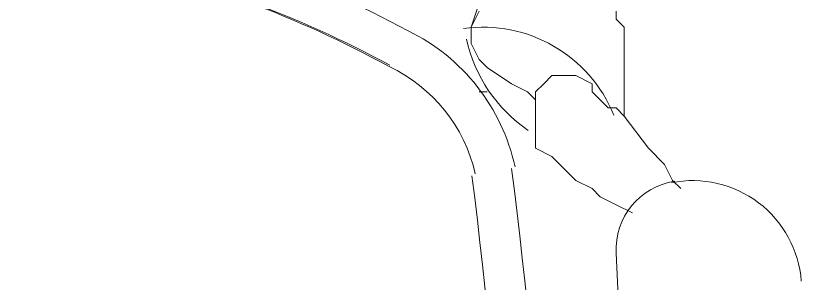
# Model space of a CAD drawing. Header units: metres. Extents: x 29 to 86.9, y -23.2 to 39.7.
# Drawn here: x 74.5335 to 74.7718, y -17.1866 to -17.1055 of the extents above; entities that cross this region are included whole.
import ezdxf

# ---------------------------------------------------------------- set-up
doc = ezdxf.new("R2010")
doc.units = ezdxf.units.M
doc.header["$LTSCALE"] = 100
doc.layers.get('0').update_dxf_attribs({"color": 254})
doc.layers.add('Arqui', color=8, linetype='Continuous', lineweight=0)

# ---------------------------------------------------------------- blocks, each defined once
blk = doc.blocks.new('A$C9582355f')
at = {"layer": 'Arqui'}
for points in [[(45.70228744051752, 6.012627475682166, 0.2305320559272412), (45.66985797746958, 6.053867237185841, 0.06904277544341211), (45.57838089641353, 6.088229262265941, 0.03702395519661546), (45.51647009220557, 6.093928121666067)], [(45.69022429841351, 6.01054424023414, 0.2302038230420165), (45.66411274949354, 6.043060791098014, 0.06904268617298152), (45.57575207206156, 6.076287177362246, -0.06904268617298152), (45.66432211730961, 6.043500045313976, 0.06904268617298152), (45.57575207206156, 6.076287177362246)], [(45.64904675297356, 5.691178912201849, 0.2703998475505576), (45.71572134142144, 5.79336478653795, 0.02960972862131033), (45.70126126675751, 6.012208862330226)], [(45.75076248516558, 6.008287856306197, 0.3865970293315025), (45.73299153276554, 5.986497511394191), (45.74032833276561, 5.827533511393995)]]:
    blk.add_lwpolyline(points, format="xyb", dxfattribs=at)
for points in [[(45.69630753276562, 6.076984711393834), (45.68897073276554, 6.054974311393835)], [(45.69141633276553, 6.059865511394037), (45.68897073276554, 6.054974311393835), (45.68897073276554, 6.052528711394189), (45.68897073276554, 6.050083111394088), (45.69141633276553, 6.045191911393886), (45.69386193276551, 6.042746311394239), (45.70119873276559, 6.037855111394038), (45.70608993276556, 6.035409511393937), (45.70853553276555, 6.032963911393836), (45.70853553276555, 6.035409511393937), (45.71098113276554, 6.037855111394038), (45.71342673276553, 6.040300711394138), (45.71587233276551, 6.040300711394138), (45.71831793276561, 6.040300711394138), (45.7207635327656, 6.040300711394138), (45.72565473276558, 6.037855111394038), (45.72565473276558, 6.035409511393937), (45.72810033276556, 6.032963911393836), (45.73054593276555, 6.030518311394189), (45.73299153276554, 6.030518311394189), (45.73543713276553, 6.028072711394088), (45.73543713276553, 6.052528711394189), (45.73543713276553, 6.054974311393835), (45.73299153276554, 6.057419911393936), (45.73299153276554, 6.059865511394037)], [(45.69386193276551, 6.035409511393937), (45.69141633276553, 6.035409511393937)], [(45.70853553276555, 6.032963911393836), (45.70853553276555, 6.030518311394189), (45.70853553276555, 6.028072711394088), (45.70853553276555, 6.023181511393886), (45.70853553276555, 6.018290311394139), (45.71342673276553, 6.015844711394038), (45.7207635327656, 6.00850791139419), (45.72565473276558, 6.006062311394089), (45.72810033276556, 6.003616711393988), (45.73299153276554, 6.001171111393887), (45.73788273276551, 5.998725511394241)], [(45.73543713276553, 6.028072711394088), (45.7427739327656, 6.018290311394139), (45.74766513276558, 6.013399111393937), (45.75011073276556, 6.00850791139419), (45.75255633276555, 6.006062311394089)]]:
    blk.add_lwpolyline(points, dxfattribs=at)
for centre, radius, start, end in [((45.69263911151944, 6.01217630046267), 0.04279801544085143, 22.11546943715947, 98.04745087162303), ((45.73176867903527, 6.061088282006494), 0.0452435382261457, 192.4365008458817, 235.6787389220981), ((43.86089831648354, 5.779844426991531), 1.842746069769056, 0.4229731920603979, 7.174122096823408), ((45.75622476474456, 5.975492314844814), 0.03301556726858049, 4.471442207880739, 101.2280914957939)]:
    blk.add_arc(centre, radius, start, end, dxfattribs=at)

msp = doc.modelspace()

# ---------------------------------------------------------------- block references
msp.add_blockref('A$C9582355f', (28.98266172889876, -23.16396569870889))

doc.saveas('drawing.dxf')
